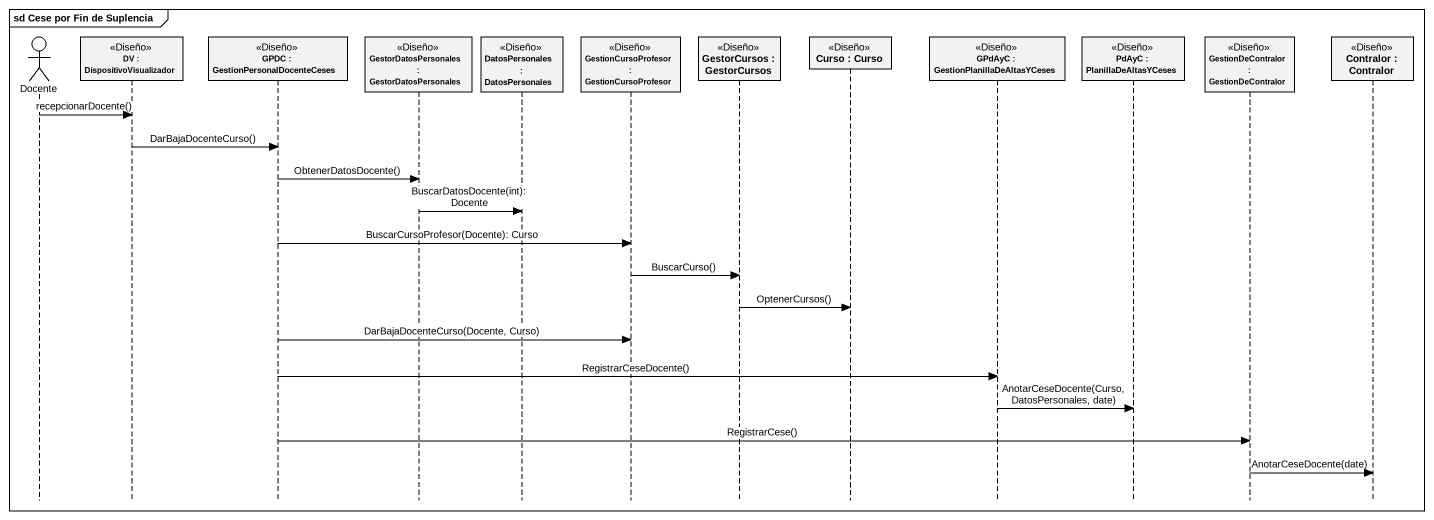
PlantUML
@startuml
mainframe sd Cese por Fin de Suplencia
hide footbox
actor Docente
participant "DV : DispositivoVisualizador" as DV <<Diseño>>
participant "GPDC : GestionPersonalDocenteCeses" as GPDC <<Diseño>>
participant "GestorDatosPersonales : GestorDatosPersonales" as GestorDatosPersonales <<Diseño>>
participant "DatosPersonales : DatosPersonales" as DatosPersonales <<Diseño>>
participant "GestionCursoProfesor : GestionCursoProfesor" as GestionCursoProfesor <<Diseño>>
participant "GestorCursos : GestorCursos" as GestorCursos <<Diseño>>
participant "Curso : Curso" as Curso <<Diseño>>
participant "GPdAyC : GestionPlanillaDeAltasYCeses" as GPdAyC <<Diseño>>
participant "PdAyC : PlanillaDeAltasYCeses" as PdAyC <<Diseño>>
participant "GestionDeContralor : GestionDeContralor" as GestionDeContralor <<Diseño>>
participant "Contralor : Contralor" as Contralor <<Diseño>>

Docente -> DV : recepcionarDocente()
DV -> GPDC : DarBajaDocenteCurso()
GPDC -> GestorDatosPersonales : ObtenerDatosDocente()
GestorDatosPersonales -> DatosPersonales : BuscarDatosDocente(int): Docente
GPDC -> GestionCursoProfesor : BuscarCursoProfesor(Docente): Curso
GestionCursoProfesor -> GestorCursos : BuscarCurso()
GestorCursos -> Curso : OptenerCursos()
GPDC -> GestionCursoProfesor : DarBajaDocenteCurso(Docente, Curso)
GPDC -> GPdAyC : RegistrarCeseDocente()
GPdAyC -> PdAyC : AnotarCeseDocente(Curso, DatosPersonales, date)
GPDC -> GestionDeContralor : RegistrarCese()
GestionDeContralor -> Contralor : AnotarCeseDocente(date)
@enduml
